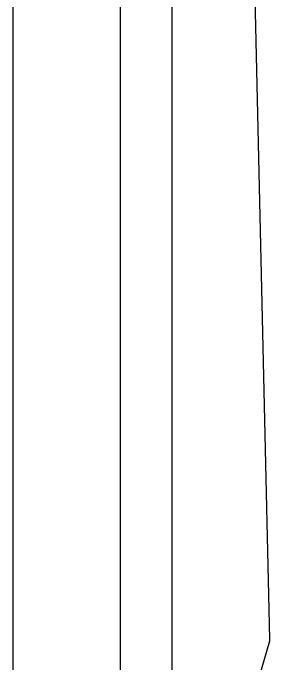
# Model space of a CAD drawing. Header units: millimetres. Extents: x 8 to 871, y 8 to 585.
# Drawn here: x 672.28 to 690.65, y 213.53 to 260.01 of the extents above; entities that cross this region are included whole.
import ezdxf

# ---------------------------------------------------------------- set-up
doc = ezdxf.new("R2010")
doc.units = ezdxf.units.MM
doc.layers.add('OUTLINE', color=7, linetype='Continuous', lineweight=25)

msp = doc.modelspace()

# ---------------------------------------------------------------- linework, layer by layer
at = {"layer": 'OUTLINE'}
for p, q in [((672.2799, 156.8852), (672.2799, 429.83342)), ((679.96005, 156.8852), (679.96005, 429.83342)), ((683.65928, 156.8852), (683.65928, 429.83342)), ((690.64924, 215.34011), (688.25946, 318.43947)), ((689.50939, 211.30727), (690.62978, 215.1899))]:
    msp.add_line(p, q, dxfattribs=at)
msp.add_arc((690.14938, 215.32852), 0.5, 343.903735, 1.327843, dxfattribs=at)

doc.saveas('drawing.dxf')
